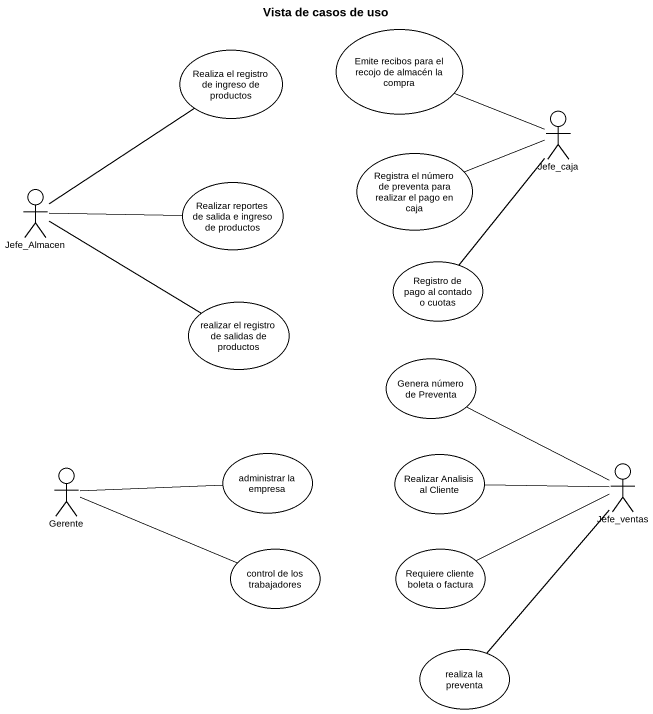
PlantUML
@startuml
title Vista de casos de uso
usecase "Realiza el registro de ingreso de productos" as Realiza_el_registro_de
usecase "Emite recibos para el recojo de almacén la compra" as Emite_recibos_para_el
actor Jefe_caja
usecase "Realizar reportes de salida e ingreso de productos" as Realizar_reportes_de_salida
usecase "Registra el número de preventa para realizar el pago en caja" as Registra_el_número_de
actor Jefe_Almacen
usecase "Registro de pago al contado o cuotas" as Registro_de_pago_al_contado
usecase "realizar el registro de salidas de productos" as realizar_el_registro_de
usecase "Genera número de Preventa" as Genera_número_de_Preventa
usecase "administrar la empresa" as administrar_la_empresa
actor Gerente
usecase "Realizar Analisis al Cliente" as Realizar_Analisis_al_Cliente
actor Jefe_ventas
usecase "control de los trabajadores" as control_de_los_trabajadores
usecase "Requiere cliente boleta o factura" as Requiere_cliente_boleta_o
usecase "realiza la preventa" as realiza_la_preventa
Jefe_caja -left- Emite_recibos_para_el
Jefe_caja -left- Registra_el_número_de
Jefe_caja -- Registro_de_pago_al_contado
Jefe_Almacen -up- Realiza_el_registro_de
Jefe_Almacen -right- Realizar_reportes_de_salida
Jefe_Almacen -right- realizar_el_registro_de
Gerente -right- administrar_la_empresa
Gerente -right- control_de_los_trabajadores
Jefe_ventas -left- Genera_número_de_Preventa
Jefe_ventas -left- Realizar_Analisis_al_Cliente
Jefe_ventas -left- Requiere_cliente_boleta_o
Jefe_ventas -- realiza_la_preventa
@enduml
